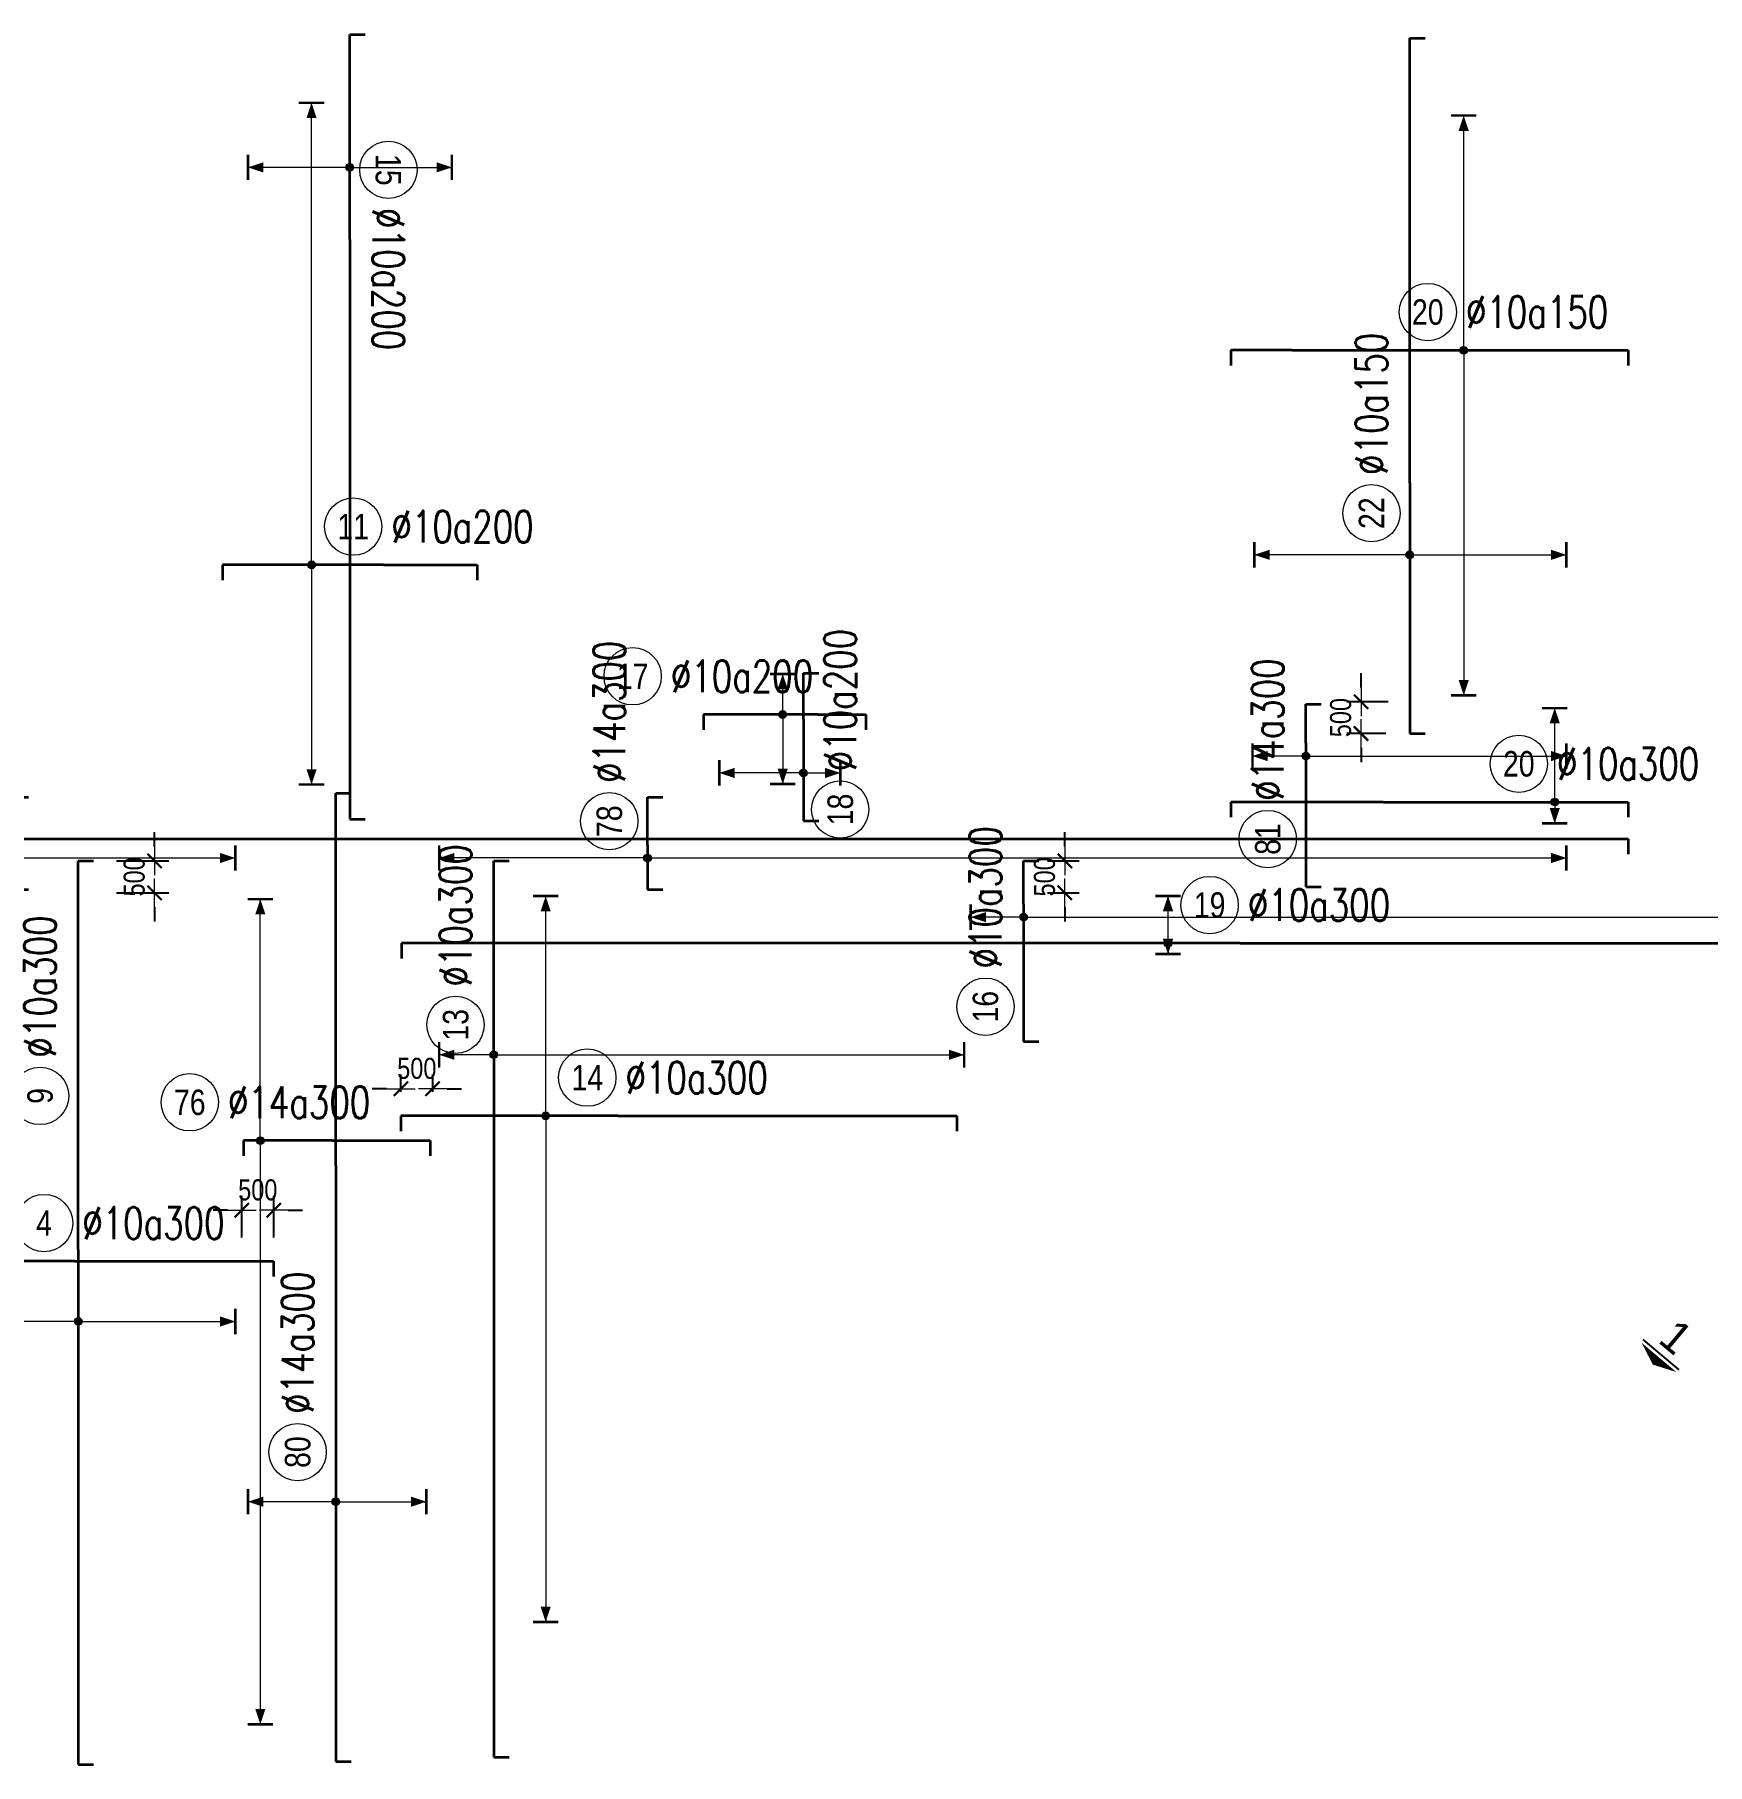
# Model space of a CAD drawing. Header units: millimetres. Extents: x 30086 to 1125792, y -12781 to 95911.
# Drawn here: x 58948 to 85215, y 37220 to 64370 of the extents above; entities that cross this region are included whole.
import ezdxf
from ezdxf.enums import TextEntityAlignment as Align

# ---------------------------------------------------------------- set-up
doc = ezdxf.new("R2010")
doc.units = ezdxf.units.MM
doc.header["$MEASUREMENT"] = 0
for name, color, linetype, lineweight in [('00-TT.Dim', 8, 'Continuous', 13), ('00-TT.Text', 4, 'Continuous', 13), ('NDC_S_DIM', 1, 'Continuous', 9), ('NDC_S_REBAR', 4, 'Continuous', 35), ('NDC_S_VN TEXT', 7, 'Continuous', 20)]:
    doc.layers.add(name, color=color, linetype=linetype, lineweight=lineweight)
doc.styles.add('ARIAL', font='arial.ttf', dxfattribs={"width": 0.8})
doc.styles.add('AUDIT_D_170222151448-0', font='')
doc.styles.add('NDC_ROMANS', font='romans.shx', dxfattribs={"width": 0.8})
doc.styles.add('VNAVANTH', font='')
doc.styles.get('AUDIT_D_170222151448-0').set_extended_font_data('.VnAvantH')
doc.styles.get('VNAVANTH').set_extended_font_data('.VnAvantH')
doc.dimstyles.new('NDC_dim_150', dxfattribs={"dimscale": 150, "dimtxt": 2.2, "dimasz": 1.5, "dimexe": 1.5, "dimexo": 2.5, "dimgap": 1, "dimtad": 1, "dimdec": 0, "dimzin": 0, "dimdsep": 46, "dimtxsty": 'ARIAL', "dimblk": 'DIMMARK', "dimcen": 0.09, "dimdle": 1.2, "dimclrd": 1, "dimclre": 1, "dimclrt": 3, "dimadec": 0, "dimazin": 0, "dimtfac": 1, "dimtdec": 0, "dimtix": 1, "dimtofl": 0, "dimtmove": 0, "dimatfit": 3, "dimfxl": 4, "dimfxlon": 1, "dimtolj": 1, "dimtzin": 0, "dimarcsym": 0})

# ---------------------------------------------------------------- blocks, each defined once
blk = doc.blocks.new('DIMMARK')
at = {"layer": 'NDC_S_DIM', "color": 1}
blk.add_line((-1.5, 0), (1, 0), dxfattribs=at)
at = {"layer": 'NDC_S_DIM', "color": 2, "const_width": 0.15}
blk.add_lwpolyline([(-0.5, -0.5), (0.5, 0.5)], dxfattribs=at)
blk = doc.blocks.new('*D385')
at = {"layer": 'Defpoints', "color": 0, "transparency": 16777216}
for p in [(79776, 53900), (80579, 53900), (80541, 53400)]:
    blk.add_point(p, dxfattribs=at)
at = {"layer": 'NDC_S_DIM', "color": 1, "lineweight": -2, "transparency": 16777216}
for p, q in [((79776, 54125), (79776, 54350)), ((80204, 53900), (79551, 53900)), ((80166, 53400), (79551, 53400)), ((79776, 53175), (79776, 52950))]:
    blk.add_line(p, q, dxfattribs=at)
at = {"layer": 'NDC_S_DIM', "color": 1, "lineweight": -2, "transparency": 16777216, "xscale": 225, "yscale": 225, "zscale": 225}
for p, rotation in [((79776, 53900), 270), ((79776, 53400), 90)]:
    blk.add_blockref('DIMMARK', p, dxfattribs=dict(at, rotation=rotation))
at = {"layer": 'NDC_S_DIM', "color": 3, "transparency": 16777216, "insert": (79457, 53650), "char_height": 330, "attachment_point": 5, "rotation": 90, "style": 'ARIAL'}
blk.add_mtext('\\A1;500', dxfattribs=at)
blk = doc.blocks.new('*D386')
at = {"layer": 'Defpoints', "color": 0, "transparency": 16777216}
for p in [(62203, 45918), (62203, 45117), (62703, 45116)]:
    blk.add_point(p, dxfattribs=at)
at = {"layer": 'NDC_S_DIM', "color": 1, "lineweight": -2, "transparency": 16777216}
for p, q in [((61978, 45918), (61753, 45918)), ((62203, 45492), (62203, 46143)), ((62703, 45491), (62703, 46143)), ((62928, 45918), (63153, 45918))]:
    blk.add_line(p, q, dxfattribs=at)
at = {"layer": 'NDC_S_DIM', "color": 1, "lineweight": -2, "transparency": 16777216, "xscale": 225, "yscale": 225, "zscale": 225}
blk.add_blockref('DIMMARK', (62203, 45918), dxfattribs=at)
at = {"layer": 'NDC_S_DIM', "color": 1, "lineweight": -2, "transparency": 16777216, "xscale": 225, "yscale": 225, "zscale": 225, "rotation": 180}
blk.add_blockref('DIMMARK', (62703, 45918), dxfattribs=at)
at = {"layer": 'NDC_S_DIM', "color": 3, "transparency": 16777216, "insert": (62453, 46236), "char_height": 330, "attachment_point": 5, "style": 'ARIAL'}
blk.add_mtext('\\A1;500', dxfattribs=at)
blk = doc.blocks.new('*D391')
at = {"layer": 'Defpoints', "color": 0, "transparency": 16777216}
for p in [(59634, 51400), (59634, 50900), (60833, 50900)]:
    blk.add_point(p, dxfattribs=at)
at = {"layer": 'NDC_S_DIM', "color": 1, "lineweight": -2, "transparency": 16777216}
for p, q in [((60833, 51625), (60833, 51850)), ((60233, 51400), (61058, 51400)), ((60233, 50900), (61058, 50900)), ((60833, 50675), (60833, 50450))]:
    blk.add_line(p, q, dxfattribs=at)
at = {"layer": 'NDC_S_DIM', "color": 1, "lineweight": -2, "transparency": 16777216, "xscale": 225, "yscale": 225, "zscale": 225}
for p, rotation in [((60833, 51400), 270), ((60833, 50900), 90)]:
    blk.add_blockref('DIMMARK', p, dxfattribs=dict(at, rotation=rotation))
at = {"layer": 'NDC_S_DIM', "color": 3, "transparency": 16777216, "insert": (60514, 51150), "char_height": 330, "attachment_point": 5, "rotation": 90, "style": 'ARIAL'}
blk.add_mtext('\\A1;500', dxfattribs=at)
blk = doc.blocks.new('*U372')
h = blk.add_hatch(color=6)
edge = h.paths.add_edge_path()
edge.add_arc((-7.93, 0), 0.3, 0, 360)
at = {"layer": 'NDC_S_DIM', "color": 8}
for q in [(-7.93, 28.42), (-7.93, -28.83)]:
    blk.add_line((-7.93, 0), q, dxfattribs=at)
for points in [[(-8.93, 28.42, 0.2, 0.2, 0), (-6.93, 28.42, 0, 0, 0)], [(-8.93, -28.83, 0.2, 0.2, 0), (-6.93, -28.83, 0, 0, 0)]]:
    blk.add_lwpolyline(points, format="xyseb", dxfattribs=at)
at = {"layer": 'NDC_S_DIM'}
blk.add_circle((-2.39, 3), 2.25, dxfattribs=at)
at = {"layer": 'NDC_S_DIM', "color": 6}
blk.add_circle((-7.93, 0), 0.3, dxfattribs=at)
at = {"layer": 'NDC_S_DIM', "color": 8}
for points in [[(-8.33, 27.22), (-7.93, 28.42), (-7.53, 27.22)], [(-8.33, -27.63), (-7.93, -28.83), (-7.53, -27.63)]]:
    blk.add_solid(points, dxfattribs=at)
at = {"layer": 'NDC_S_REBAR'}
for p, q in [((0, 0), (-19.38, 0)), ((-19.38, 0), (-19.38, -1.2)), ((0, 0), (15.63, 0)), ((15.63, 0), (15.63, -1.2)), ((-19.38, -1.2), (-19.38, -1.2)), ((15.63, -1.2), (15.63, -1.2))]:
    blk.add_line(p, q, dxfattribs=at)
at = {"layer": 'NDC_S_VN TEXT', "color": 3, "style": 'NDC_ROMANS', "width": 0.75}
blk.add_attdef('DKT', (0.61, 1.75), '', height=2.5, dxfattribs=at)
at = {"layer": 'NDC_S_VN TEXT', "style": 'ARIAL', "width": 0.8}
blk.add_attdef('KHT', text='', height=2, dxfattribs=at).set_placement((-2.39, 3), align=Align.MIDDLE_CENTER)
blk = doc.blocks.new('*U373')
h = blk.add_hatch(color=6)
edge = h.paths.add_edge_path()
edge.add_arc((13.48, 0), 0.3, 0, 360)
at = {"layer": 'NDC_S_DIM', "color": 8}
for q in [(13.48, 18.42), (13.48, -27.08)]:
    blk.add_line((13.48, 0), q, dxfattribs=at)
for points in [[(12.48, 18.42, 0.2, 0.2, 0), (14.48, 18.42, 0, 0, 0)], [(12.48, -27.08, 0.2, 0.2, 0), (14.48, -27.08, 0, 0, 0)]]:
    blk.add_lwpolyline(points, format="xyseb", dxfattribs=at)
at = {"layer": 'NDC_S_DIM'}
blk.add_circle((10.66, 3), 2.25, dxfattribs=at)
at = {"layer": 'NDC_S_DIM', "color": 6}
blk.add_circle((13.48, 0), 0.3, dxfattribs=at)
at = {"layer": 'NDC_S_DIM', "color": 8}
for points in [[(13.08, 17.22), (13.48, 18.42), (13.88, 17.22)], [(13.08, -25.88), (13.48, -27.08), (13.88, -25.88)]]:
    blk.add_solid(points, dxfattribs=at)
at = {"layer": 'NDC_S_REBAR'}
for p, q in [((0, 0), (-4.81, 0)), ((-4.81, 0), (-4.81, -1.2)), ((0, 0), (26.39, 0)), ((26.39, 0), (26.39, -1.2)), ((-4.81, -1.2), (-4.81, -1.2)), ((26.39, -1.2), (26.39, -1.2))]:
    blk.add_line(p, q, dxfattribs=at)
at = {"layer": 'NDC_S_VN TEXT', "color": 3, "style": 'NDC_ROMANS', "width": 0.75}
blk.add_attdef('DKT', (13.66, 1.75), '', height=2.5, dxfattribs=at)
at = {"layer": 'NDC_S_VN TEXT', "style": 'ARIAL', "width": 0.8}
blk.add_attdef('KHT', text='', height=2, dxfattribs=at).set_placement((10.66, 3), align=Align.MIDDLE_CENTER)
blk = doc.blocks.new('*U381')
h = blk.add_hatch(color=6)
edge = h.paths.add_edge_path()
edge.add_arc((-5.66, 0), 0.3, 0, 360)
at = {"layer": 'NDC_S_DIM', "color": 8}
for q in [(-5.66, 18.94), (-5.66, -45.81)]:
    blk.add_line((-5.66, 0), q, dxfattribs=at)
for points in [[(-6.66, 18.94, 0.2, 0.2, 0), (-4.66, 18.94, 0, 0, 0)], [(-6.66, -45.81, 0.2, 0.2, 0), (-4.66, -45.81, 0, 0, 0)]]:
    blk.add_lwpolyline(points, format="xyseb", dxfattribs=at)
at = {"layer": 'NDC_S_DIM'}
blk.add_circle((-11.2, 3), 2.25, dxfattribs=at)
at = {"layer": 'NDC_S_DIM', "color": 6}
blk.add_circle((-5.66, 0), 0.3, dxfattribs=at)
at = {"layer": 'NDC_S_DIM', "color": 8}
for points in [[(-6.06, 17.74), (-5.66, 18.94), (-5.26, 17.74)], [(-6.06, -44.61), (-5.66, -45.81), (-5.26, -44.61)]]:
    blk.add_solid(points, dxfattribs=at)
at = {"layer": 'NDC_S_REBAR'}
for p, q in [((0, 0), (-6.99, 0)), ((-6.99, 0), (-6.99, -1.2)), ((0, 0), (7.67, 0)), ((7.67, 0), (7.67, -1.2)), ((-6.99, -1.2), (-6.99, -1.2)), ((7.67, -1.2), (7.67, -1.2))]:
    blk.add_line(p, q, dxfattribs=at)
at = {"layer": 'NDC_S_VN TEXT', "color": 3, "style": 'NDC_ROMANS', "width": 0.75}
blk.add_attdef('DKT', (-8.2, 1.75), '', height=2.5, dxfattribs=at)
at = {"layer": 'NDC_S_VN TEXT', "style": 'ARIAL', "width": 0.8}
blk.add_attdef('KHT', text='', height=2, dxfattribs=at).set_placement((-11.2, 3), align=Align.MIDDLE_CENTER)
blk = doc.blocks.new('*U374')
h = blk.add_hatch(color=6)
edge = h.paths.add_edge_path()
edge.add_arc((-5.66, 0), 0.3, 0, 360)
at = {"layer": 'NDC_S_DIM', "color": 8}
for q in [(-5.66, 16.67), (-5.66, -12.33)]:
    blk.add_line((-5.66, 0), q, dxfattribs=at)
for points in [[(-6.66, 16.67, 0.2, 0.2, 0), (-4.66, 16.67, 0, 0, 0)], [(-6.66, -12.33, 0.2, 0.2, 0), (-4.66, -12.33, 0, 0, 0)]]:
    blk.add_lwpolyline(points, format="xyseb", dxfattribs=at)
at = {"layer": 'NDC_S_DIM'}
blk.add_circle((12.04, 3), 2.25, dxfattribs=at)
at = {"layer": 'NDC_S_DIM', "color": 6}
blk.add_circle((-5.66, 0), 0.3, dxfattribs=at)
at = {"layer": 'NDC_S_DIM', "color": 8}
for points in [[(-6.06, 15.47), (-5.66, 16.67), (-5.26, 15.47)], [(-6.06, -11.13), (-5.66, -12.33), (-5.26, -11.13)]]:
    blk.add_solid(points, dxfattribs=at)
at = {"layer": 'NDC_S_REBAR'}
for p, q in [((0, 0), (-40.42, 0)), ((-40.42, 0), (-40.42, -1.2)), ((0, 0), (30.48, 0)), ((30.48, 0), (30.48, -1.2)), ((-40.42, -1.2), (-40.42, -1.2)), ((30.48, -1.2), (30.48, -1.2))]:
    blk.add_line(p, q, dxfattribs=at)
at = {"layer": 'NDC_S_VN TEXT', "color": 3, "style": 'NDC_ROMANS', "width": 0.75}
blk.add_attdef('DKT', (15.04, 1.75), '', height=2.5, dxfattribs=at)
at = {"layer": 'NDC_S_VN TEXT', "style": 'ARIAL', "width": 0.8}
blk.add_attdef('KHT', text='', height=2, dxfattribs=at).set_placement((12.04, 3), align=Align.MIDDLE_CENTER)
blk = doc.blocks.new('*U371')
h = blk.add_hatch(color=6)
edge = h.paths.add_edge_path()
edge.add_arc((-26.39, 0), 0.3, 0, 360)
at = {"layer": 'NDC_S_DIM', "color": 8}
for q in [(-26.39, 6.89), (-26.39, -7.11)]:
    blk.add_line((-26.39, 0), q, dxfattribs=at)
for points in [[(-27.39, 6.89, 0.2, 0.2, 0), (-25.39, 6.89, 0, 0, 0)], [(-27.39, -7.11, 0.2, 0.2, 0), (-25.39, -7.11, 0, 0, 0)]]:
    blk.add_lwpolyline(points, format="xyseb", dxfattribs=at)
at = {"layer": 'NDC_S_DIM'}
blk.add_circle((-22.5, 3), 2.25, dxfattribs=at)
at = {"layer": 'NDC_S_DIM', "color": 6}
blk.add_circle((-26.39, 0), 0.3, dxfattribs=at)
at = {"layer": 'NDC_S_DIM', "color": 8}
for points in [[(-26.79, 5.69), (-26.39, 6.89), (-25.99, 5.69)], [(-26.79, -5.91), (-26.39, -7.11), (-25.99, -5.91)]]:
    blk.add_solid(points, dxfattribs=at)
at = {"layer": 'NDC_S_REBAR'}
for p, q in [((0, 0), (-46.77, 0)), ((-46.77, 0), (-46.77, -1.2)), ((0, 0), (29.21, 0)), ((29.21, 0), (29.21, -1.2)), ((-46.77, -1.2), (-46.77, -1.2)), ((29.21, -1.2), (29.21, -1.2))]:
    blk.add_line(p, q, dxfattribs=at)
at = {"layer": 'NDC_S_VN TEXT', "color": 3, "style": 'NDC_ROMANS', "width": 0.75}
blk.add_attdef('DKT', (-19.5, 1.75), '', height=2.5, dxfattribs=at)
at = {"layer": 'NDC_S_VN TEXT', "style": 'ARIAL', "width": 0.8}
blk.add_attdef('KHT', text='', height=2, dxfattribs=at).set_placement((-22.5, 3), align=Align.MIDDLE_CENTER)
blk = doc.blocks.new('*U368')
h = blk.add_hatch(color=6)
edge = h.paths.add_edge_path()
edge.add_arc((-5.66, 0), 0.3, 0, 360)
at = {"layer": 'NDC_S_DIM', "color": 8}
for q in [(-5.66, 12.2), (-5.66, -12.3)]:
    blk.add_line((-5.66, 0), q, dxfattribs=at)
for points in [[(-6.66, 12.2, 0.2, 0.2, 0), (-4.66, 12.2, 0, 0, 0)], [(-6.66, -12.3, 0.2, 0.2, 0), (-4.66, -12.3, 0, 0, 0)]]:
    blk.add_lwpolyline(points, format="xyseb", dxfattribs=at)
at = {"layer": 'NDC_S_DIM'}
blk.add_circle((-2.39, 3), 2.25, dxfattribs=at)
at = {"layer": 'NDC_S_DIM', "color": 6}
blk.add_circle((-5.66, 0), 0.3, dxfattribs=at)
at = {"layer": 'NDC_S_DIM', "color": 8}
for points in [[(-6.06, 11), (-5.66, 12.2), (-5.26, 11)], [(-6.06, -11.1), (-5.66, -12.3), (-5.26, -11.1)]]:
    blk.add_solid(points, dxfattribs=at)
at = {"layer": 'NDC_S_REBAR'}
for p, q in [((0, 0), (-19.68, 0)), ((-19.68, 0), (-19.68, -1.2)), ((0, 0), (34.89, 0)), ((34.89, 0), (34.89, -1.2)), ((-19.68, -1.2), (-19.68, -1.2)), ((34.89, -1.2), (34.89, -1.2))]:
    blk.add_line(p, q, dxfattribs=at)
at = {"layer": 'NDC_S_VN TEXT', "color": 3, "style": 'NDC_ROMANS', "width": 0.75}
blk.add_attdef('DKT', (0.61, 1.75), '', height=2.5, dxfattribs=at)
at = {"layer": 'NDC_S_VN TEXT', "style": 'ARIAL', "width": 0.8}
blk.add_attdef('KHT', text='', height=2, dxfattribs=at).set_placement((-2.39, 3), align=Align.MIDDLE_CENTER)
blk = doc.blocks.new('*U369')
h = blk.add_hatch(color=6)
edge = h.paths.add_edge_path()
edge.add_arc((-1.02, 0), 0.3, 0, 360)
at = {"layer": 'NDC_S_DIM', "color": 8}
for q in [(-1.02, 4.2), (-1.02, -20.44)]:
    blk.add_line((-1.02, 0), q, dxfattribs=at)
for points in [[(-2.02, 4.2, 0.2, 0.2, 0), (-0.02, 4.2, 0, 0, 0)], [(-2.02, -20.44, 0.2, 0.2, 0), (-0.02, -20.44, 0, 0, 0)]]:
    blk.add_lwpolyline(points, format="xyseb", dxfattribs=at)
at = {"layer": 'NDC_S_DIM'}
blk.add_circle((-7.53, 3), 2.25, dxfattribs=at)
at = {"layer": 'NDC_S_DIM', "color": 6}
blk.add_circle((-1.02, 0), 0.3, dxfattribs=at)
at = {"layer": 'NDC_S_DIM', "color": 8}
for points in [[(-1.42, 3), (-1.02, 4.2), (-0.62, 3)], [(-1.42, -19.24), (-1.02, -20.44), (-0.62, -19.24)]]:
    blk.add_solid(points, dxfattribs=at)
at = {"layer": 'NDC_S_REBAR'}
for p, q in [((0, 0), (-11.28, 0)), ((-11.28, 0), (-11.28, -1.2)), ((0, 0), (3.04, 0)), ((3.04, 0), (3.04, -1.2)), ((-11.28, -1.2), (-11.28, -1.2)), ((3.04, -1.2), (3.04, -1.2))]:
    blk.add_line(p, q, dxfattribs=at)
at = {"layer": 'NDC_S_VN TEXT', "color": 3, "style": 'NDC_ROMANS', "width": 0.75}
blk.add_attdef('DKT', (-4.53, 1.75), '', height=2.5, dxfattribs=at)
at = {"layer": 'NDC_S_VN TEXT', "style": 'ARIAL', "width": 0.8}
blk.add_attdef('KHT', text='', height=2, dxfattribs=at).set_placement((-7.53, 3), align=Align.MIDDLE_CENTER)
blk = doc.blocks.new('*U379')
at = {"layer": 'NDC_S_REBAR'}
for p, q in [((0, 0), (189.1, 0)), ((189.1, 0), (189.1, -1.2)), ((189.1, -1.2), (189.1, -1.2))]:
    blk.add_line(p, q, dxfattribs=at)
at = {"layer": 'NDC_S_VN TEXT', "style": 'ARIAL', "width": 0.8}
blk.add_attdef('KHT', text='', height=2, dxfattribs=at).set_placement((35.24, -3.03), align=Align.MIDDLE_CENTER)
at = {"layer": 'NDC_S_VN TEXT', "color": 3, "style": 'NDC_ROMANS', "width": 0.75}
blk.add_attdef('DKT', (38.24, -4.28), '', height=2.5, dxfattribs=at)
blk = doc.blocks.new('*U364')
h = blk.add_hatch(color=6)
edge = h.paths.add_edge_path()
edge.add_arc((-5.66, 0), 0.3, 0, 360)
at = {"layer": 'NDC_S_DIM', "color": 8}
for q in [(-5.66, 36.26), (-5.66, -17.24)]:
    blk.add_line((-5.66, 0), q, dxfattribs=at)
for points in [[(-6.66, 36.26, 0.2, 0.2, 0), (-4.66, 36.26, 0, 0, 0)], [(-6.66, -17.24, 0.2, 0.2, 0), (-4.66, -17.24, 0, 0, 0)]]:
    blk.add_lwpolyline(points, format="xyseb", dxfattribs=at)
at = {"layer": 'NDC_S_DIM'}
blk.add_circle((-2.39, 3), 2.25, dxfattribs=at)
at = {"layer": 'NDC_S_DIM', "color": 6}
blk.add_circle((-5.66, 0), 0.3, dxfattribs=at)
at = {"layer": 'NDC_S_DIM', "color": 8}
for points in [[(-6.06, 35.06), (-5.66, 36.26), (-5.26, 35.06)], [(-6.06, -16.04), (-5.66, -17.24), (-5.26, -16.04)]]:
    blk.add_solid(points, dxfattribs=at)
at = {"layer": 'NDC_S_REBAR'}
for p, q in [((0, 0), (-12.65, 0)), ((-12.65, 0), (-12.65, -1.2)), ((0, 0), (7.35, 0)), ((7.35, 0), (7.35, -1.2)), ((-12.65, -1.2), (-12.65, -1.2)), ((7.35, -1.2), (7.35, -1.2))]:
    blk.add_line(p, q, dxfattribs=at)
at = {"layer": 'NDC_S_VN TEXT', "color": 3, "style": 'NDC_ROMANS', "width": 0.75}
blk.add_attdef('DKT', (0.61, 1.75), '', height=2.5, dxfattribs=at)
at = {"layer": 'NDC_S_VN TEXT', "style": 'ARIAL', "width": 0.8}
blk.add_attdef('KHT', text='', height=2, dxfattribs=at).set_placement((-2.39, 3), align=Align.MIDDLE_CENTER)
blk = doc.blocks.new('*U353')
h = blk.add_hatch(color=6)
edge = h.paths.add_edge_path()
edge.add_arc((-2.78, 0), 0.3, 0, 360)
at = {"layer": 'NDC_S_DIM', "color": 8}
for q in [(-2.78, 3.18), (-2.78, -5.46)]:
    blk.add_line((-2.78, 0), q, dxfattribs=at)
for points in [[(-3.78, 3.18, 0.2, 0.2, 0), (-1.78, 3.18, 0, 0, 0)], [(-3.78, -5.46, 0.2, 0.2, 0), (-1.78, -5.46, 0, 0, 0)]]:
    blk.add_lwpolyline(points, format="xyseb", dxfattribs=at)
at = {"layer": 'NDC_S_DIM'}
blk.add_circle((-14.56, 3), 2.25, dxfattribs=at)
at = {"layer": 'NDC_S_DIM', "color": 6}
blk.add_circle((-2.78, 0), 0.3, dxfattribs=at)
at = {"layer": 'NDC_S_DIM', "color": 8}
for points in [[(-3.18, 1.98), (-2.78, 3.18), (-2.38, 1.98)], [(-3.18, -4.26), (-2.78, -5.46), (-2.38, -4.26)]]:
    blk.add_solid(points, dxfattribs=at)
at = {"layer": 'NDC_S_REBAR'}
for p, q in [((0, 0), (-9.01, 0)), ((-9.01, 0), (-9.01, -1.2)), ((0, 0), (3.74, 0)), ((3.74, 0), (3.74, -1.2)), ((-9.01, -1.2), (-9.01, -1.2)), ((3.74, -1.2), (3.74, -1.2))]:
    blk.add_line(p, q, dxfattribs=at)
at = {"layer": 'NDC_S_VN TEXT', "color": 3, "style": 'NDC_ROMANS', "width": 0.75}
blk.add_attdef('DKT', (-11.56, 1.75), '', height=2.5, dxfattribs=at)
at = {"layer": 'NDC_S_VN TEXT', "style": 'ARIAL', "width": 0.8}
blk.add_attdef('KHT', text='', height=2, dxfattribs=at).set_placement((-14.56, 3), align=Align.MIDDLE_CENTER)
blk = doc.blocks.new('*U354')
h = blk.add_hatch(color=6)
edge = h.paths.add_edge_path()
edge.add_arc((-4.21, 0), 0.3, 0, 360)
at = {"layer": 'NDC_S_DIM', "color": 8}
for q in [(-4.21, 6.6), (-4.21, -2.9)]:
    blk.add_line((-4.21, 0), q, dxfattribs=at)
for points in [[(-5.21, 6.6, 0.2, 0.2, 0), (-3.21, 6.6, 0, 0, 0)], [(-5.21, -2.9, 0.2, 0.2, 0), (-3.21, -2.9, 0, 0, 0)]]:
    blk.add_lwpolyline(points, format="xyseb", dxfattribs=at)
at = {"layer": 'NDC_S_DIM', "color": 6}
blk.add_circle((-4.21, 0), 0.3, dxfattribs=at)
at = {"layer": 'NDC_S_DIM'}
blk.add_circle((-7.08, -2.89), 2.25, dxfattribs=at)
at = {"layer": 'NDC_S_DIM', "color": 8}
for points in [[(-4.61, 5.4), (-4.21, 6.6), (-3.81, 5.4)], [(-4.61, -1.7), (-4.21, -2.9), (-3.81, -1.7)]]:
    blk.add_solid(points, dxfattribs=at)
at = {"layer": 'NDC_S_REBAR'}
for p, q in [((0, 0), (-7.97, 0)), ((-7.97, 0), (-7.97, -1.2)), ((0, 0), (3.63, 0)), ((3.63, 0), (3.63, -1.2)), ((-7.97, -1.2), (-7.97, -1.2)), ((3.63, -1.2), (3.63, -1.2))]:
    blk.add_line(p, q, dxfattribs=at)
at = {"layer": 'NDC_S_VN TEXT', "style": 'ARIAL', "width": 0.8}
blk.add_attdef('KHT', text='', height=2, dxfattribs=at).set_placement((-7.08, -2.89), align=Align.MIDDLE_CENTER)
at = {"layer": 'NDC_S_VN TEXT', "color": 3, "style": 'NDC_ROMANS', "width": 0.75}
blk.add_attdef('DKT', (-4.08, -4.14), '', height=2.5, dxfattribs=at)
blk = doc.blocks.new('*U362')
h = blk.add_hatch(color=6)
edge = h.paths.add_edge_path()
edge.add_arc((13.48, 0), 0.3, 0, 360)
at = {"layer": 'NDC_S_DIM', "color": 8}
for q in [(13.48, 7.37), (13.48, -1.67)]:
    blk.add_line((13.48, 0), q, dxfattribs=at)
for points in [[(12.48, 7.37, 0.2, 0.2, 0), (14.48, 7.37, 0, 0, 0)], [(12.48, -1.67, 0.2, 0.2, 0), (14.48, -1.67, 0, 0, 0)]]:
    blk.add_lwpolyline(points, format="xyseb", dxfattribs=at)
at = {"layer": 'NDC_S_DIM'}
blk.add_circle((10.66, 3), 2.25, dxfattribs=at)
at = {"layer": 'NDC_S_DIM', "color": 6}
blk.add_circle((13.48, 0), 0.3, dxfattribs=at)
at = {"layer": 'NDC_S_DIM', "color": 8}
for points in [[(13.08, 6.17), (13.48, 7.37), (13.88, 6.17)], [(13.08, -0.47), (13.48, -1.67), (13.88, -0.47)]]:
    blk.add_solid(points, dxfattribs=at)
at = {"layer": 'NDC_S_REBAR'}
for p, q in [((0, 0), (-11.96, 0)), ((-11.96, 0), (-11.96, -1.2)), ((0, 0), (19.24, 0)), ((19.24, 0), (19.24, -1.2)), ((-11.96, -1.2), (-11.96, -1.2)), ((19.24, -1.2), (19.24, -1.2))]:
    blk.add_line(p, q, dxfattribs=at)
at = {"layer": 'NDC_S_VN TEXT', "color": 3, "style": 'NDC_ROMANS', "width": 0.75}
blk.add_attdef('DKT', (13.66, 1.75), '', height=2.5, dxfattribs=at)
at = {"layer": 'NDC_S_VN TEXT', "style": 'ARIAL', "width": 0.8}
blk.add_attdef('KHT', text='', height=2, dxfattribs=at).set_placement((10.66, 3), align=Align.MIDDLE_CENTER)
blk = doc.blocks.new('*U363')
h = blk.add_hatch(color=6)
edge = h.paths.add_edge_path()
edge.add_arc((0, 0), 0.3, 0, 360)
at = {"layer": 'NDC_S_DIM', "color": 8}
for q in [(0, 4.29), (0, -36.93)]:
    blk.add_line((0, 0), q, dxfattribs=at)
for points in [[(-1, 4.29, 0.2, 0.2, 0), (1, 4.29, 0, 0, 0)], [(-1, -36.93, 0.2, 0.2, 0), (1, -36.93, 0, 0, 0)]]:
    blk.add_lwpolyline(points, format="xyseb", dxfattribs=at)
at = {"layer": 'NDC_S_DIM'}
blk.add_circle((2.35, 3), 2.25, dxfattribs=at)
at = {"layer": 'NDC_S_DIM', "color": 6}
blk.add_circle((0, 0), 0.3, dxfattribs=at)
at = {"layer": 'NDC_S_DIM', "color": 8}
for points in [[(-0.4, 3.09), (0, 4.29), (0.4, 3.09)], [(-0.4, -35.73), (0, -36.93), (0.4, -35.73)]]:
    blk.add_solid(points, dxfattribs=at)
at = {"layer": 'NDC_S_REBAR'}
for p, q in [((0, 0), (-55.13, 0)), ((-55.13, 0), (-55.13, -1.2)), ((0, 0), (15.21, 0)), ((15.21, 0), (15.21, -1.2)), ((-55.13, -1.2), (-55.13, -1.2)), ((15.21, -1.2), (15.21, -1.2))]:
    blk.add_line(p, q, dxfattribs=at)
at = {"layer": 'NDC_S_VN TEXT', "color": 3, "style": 'NDC_ROMANS', "width": 0.75}
blk.add_attdef('DKT', (5.35, 1.75), '', height=2.5, dxfattribs=at)
at = {"layer": 'NDC_S_VN TEXT', "style": 'ARIAL', "width": 0.8}
blk.add_attdef('KHT', text='', height=2, dxfattribs=at).set_placement((2.35, 3), align=Align.MIDDLE_CENTER)
blk = doc.blocks.new('*U360')
h = blk.add_hatch(color=6)
edge = h.paths.add_edge_path()
edge.add_arc((-5.66, 0), 0.3, 0, 360)
at = {"layer": 'NDC_S_DIM', "color": 8}
for q in [(-5.66, 17.25), (-5.66, -39.72)]:
    blk.add_line((-5.66, 0), q, dxfattribs=at)
for points in [[(-6.66, 17.25, 0.2, 0.2, 0), (-4.66, 17.25, 0, 0, 0)], [(-6.66, -39.72, 0.2, 0.2, 0), (-4.66, -39.72, 0, 0, 0)]]:
    blk.add_lwpolyline(points, format="xyseb", dxfattribs=at)
at = {"layer": 'NDC_S_DIM'}
blk.add_circle((-2.39, 3), 2.25, dxfattribs=at)
at = {"layer": 'NDC_S_DIM', "color": 6}
blk.add_circle((-5.66, 0), 0.3, dxfattribs=at)
at = {"layer": 'NDC_S_DIM', "color": 8}
for points in [[(-6.06, 16.05), (-5.66, 17.25), (-5.26, 16.05)], [(-6.06, -38.52), (-5.66, -39.72), (-5.26, -38.52)]]:
    blk.add_solid(points, dxfattribs=at)
at = {"layer": 'NDC_S_REBAR'}
for p, q in [((0, 0), (-17.03, 0)), ((-17.03, 0), (-17.03, -1.2)), ((0, 0), (26.62, 0)), ((26.62, 0), (26.62, -1.2)), ((-17.03, -1.2), (-17.03, -1.2)), ((26.62, -1.2), (26.62, -1.2))]:
    blk.add_line(p, q, dxfattribs=at)
at = {"layer": 'NDC_S_VN TEXT', "color": 3, "style": 'NDC_ROMANS', "width": 0.75}
blk.add_attdef('DKT', (0.61, 1.75), '', height=2.5, dxfattribs=at)
at = {"layer": 'NDC_S_VN TEXT', "style": 'ARIAL', "width": 0.8}
blk.add_attdef('KHT', text='', height=2, dxfattribs=at).set_placement((-2.39, 3), align=Align.MIDDLE_CENTER)
blk = doc.blocks.new('*U361')
h = blk.add_hatch(color=6)
edge = h.paths.add_edge_path()
edge.add_arc((-1.02, 0), 0.3, 0, 360)
at = {"layer": 'NDC_S_DIM', "color": 8}
for q in [(-1.02, 4.16), (-1.02, -60.88)]:
    blk.add_line((-1.02, 0), q, dxfattribs=at)
for points in [[(-2.02, 4.16, 0.2, 0.2, 0), (-0.02, 4.16, 0, 0, 0)], [(-2.02, -60.88, 0.2, 0.2, 0), (-0.02, -60.88, 0, 0, 0)]]:
    blk.add_lwpolyline(points, format="xyseb", dxfattribs=at)
at = {"layer": 'NDC_S_DIM'}
blk.add_circle((-8.05, 3), 2.25, dxfattribs=at)
at = {"layer": 'NDC_S_DIM', "color": 6}
blk.add_circle((-1.02, 0), 0.3, dxfattribs=at)
at = {"layer": 'NDC_S_DIM', "color": 8}
for points in [[(-1.42, 2.96), (-1.02, 4.16), (-0.62, 2.96)], [(-1.42, -59.68), (-1.02, -60.88), (-0.62, -59.68)]]:
    blk.add_solid(points, dxfattribs=at)
at = {"layer": 'NDC_S_REBAR'}
for p, q in [((0, 0), (-10.78, 0)), ((-10.78, 0), (-10.78, -1.2)), ((0, 0), (3.39, 0)), ((3.39, 0), (3.39, -1.2)), ((-10.78, -1.2), (-10.78, -1.2)), ((3.39, -1.2), (3.39, -1.2))]:
    blk.add_line(p, q, dxfattribs=at)
at = {"layer": 'NDC_S_VN TEXT', "color": 3, "style": 'NDC_ROMANS', "width": 0.75}
blk.add_attdef('DKT', (-5.05, 1.75), '', height=2.5, dxfattribs=at)
at = {"layer": 'NDC_S_VN TEXT', "style": 'ARIAL', "width": 0.8}
blk.add_attdef('KHT', text='', height=2, dxfattribs=at).set_placement((-8.05, 3), align=Align.MIDDLE_CENTER)
blk = doc.blocks.new('*U358')
h = blk.add_hatch(color=6)
edge = h.paths.add_edge_path()
edge.add_arc((-5.66, 0), 0.3, 0, 360)
at = {"layer": 'NDC_S_DIM', "color": 8}
for q in [(-5.66, 3.71), (-5.66, -0.85)]:
    blk.add_line((-5.66, 0), q, dxfattribs=at)
for points in [[(-6.66, 3.71, 0.2, 0.2, 0), (-4.66, 3.71, 0, 0, 0)], [(-6.66, -0.85, 0.2, 0.2, 0), (-4.66, -0.85, 0, 0, 0)]]:
    blk.add_lwpolyline(points, format="xyseb", dxfattribs=at)
at = {"layer": 'NDC_S_DIM'}
blk.add_circle((-2.39, 3), 2.25, dxfattribs=at)
at = {"layer": 'NDC_S_DIM', "color": 6}
blk.add_circle((-5.66, 0), 0.3, dxfattribs=at)
at = {"layer": 'NDC_S_DIM', "color": 8}
for points in [[(-6.06, 2.51), (-5.66, 3.71), (-5.26, 2.51)], [(-6.06, 0.35), (-5.66, -0.85), (-5.26, 0.35)]]:
    blk.add_solid(points, dxfattribs=at)
at = {"layer": 'NDC_S_REBAR'}
for p, q in [((0, 0), (-65.83, 0)), ((-65.83, 0), (-65.83, -1.2)), ((0, 0), (52.04, 0)), ((52.04, 0), (52.04, -1.2)), ((-65.83, -1.2), (-65.83, -1.2)), ((52.04, -1.2), (52.04, -1.2))]:
    blk.add_line(p, q, dxfattribs=at)
at = {"layer": 'NDC_S_VN TEXT', "color": 3, "style": 'NDC_ROMANS', "width": 0.75}
blk.add_attdef('DKT', (0.61, 1.75), '', height=2.5, dxfattribs=at)
at = {"layer": 'NDC_S_VN TEXT', "style": 'ARIAL', "width": 0.8}
blk.add_attdef('KHT', text='', height=2, dxfattribs=at).set_placement((-2.39, 3), align=Align.MIDDLE_CENTER)
blk = doc.blocks.new('*D394')
at = {"layer": 'Defpoints', "color": 0, "transparency": 16777216}
for p in [(65200, 47825), (64700, 47400), (65200, 47400)]:
    blk.add_point(p, dxfattribs=at)
at = {"layer": 'NDC_S_DIM', "color": 1, "lineweight": -2, "transparency": 16777216}
for p, q in [((64475, 47825), (64250, 47825)), ((64700, 47775), (64700, 48050)), ((65200, 47775), (65200, 48050)), ((65425, 47825), (65650, 47825))]:
    blk.add_line(p, q, dxfattribs=at)
at = {"layer": 'NDC_S_DIM', "color": 1, "lineweight": -2, "transparency": 16777216, "xscale": 225, "yscale": 225, "zscale": 225}
blk.add_blockref('DIMMARK', (64700, 47825), dxfattribs=at)
at = {"layer": 'NDC_S_DIM', "color": 1, "lineweight": -2, "transparency": 16777216, "xscale": 225, "yscale": 225, "zscale": 225, "rotation": 180}
blk.add_blockref('DIMMARK', (65200, 47825), dxfattribs=at)
at = {"layer": 'NDC_S_DIM', "color": 3, "transparency": 16777216, "insert": (64950, 48143), "char_height": 330, "attachment_point": 5, "style": 'ARIAL'}
blk.add_mtext('\\A1;500', dxfattribs=at)
blk = doc.blocks.new('*U359')
h = blk.add_hatch(color=6)
edge = h.paths.add_edge_path()
edge.add_arc((-1.02, 0), 0.3, 0, 360)
at = {"layer": 'NDC_S_DIM', "color": 8}
for q in [(-1.02, 11.63), (-1.02, -17.43)]:
    blk.add_line((-1.02, 0), q, dxfattribs=at)
for points in [[(-2.02, 11.63, 0.2, 0.2, 0), (-0.02, 11.63, 0, 0, 0)], [(-2.02, -17.43, 0.2, 0.2, 0), (-0.02, -17.43, 0, 0, 0)]]:
    blk.add_lwpolyline(points, format="xyseb", dxfattribs=at)
at = {"layer": 'NDC_S_DIM'}
blk.add_circle((1.87, 3), 2.25, dxfattribs=at)
at = {"layer": 'NDC_S_DIM', "color": 6}
blk.add_circle((-1.02, 0), 0.3, dxfattribs=at)
at = {"layer": 'NDC_S_DIM', "color": 8}
for points in [[(-1.42, 10.43), (-1.02, 11.63), (-0.62, 10.43)], [(-1.42, -16.23), (-1.02, -17.43), (-0.62, -16.23)]]:
    blk.add_solid(points, dxfattribs=at)
at = {"layer": 'NDC_S_REBAR'}
for p, q in [((0, 0), (-3.5, 0)), ((-3.5, 0), (-3.5, -1.2)), ((0, 0), (3.75, 0)), ((3.75, 0), (3.75, -1.2)), ((-3.5, -1.2), (-3.5, -1.2)), ((3.75, -1.2), (3.75, -1.2))]:
    blk.add_line(p, q, dxfattribs=at)
at = {"layer": 'NDC_S_VN TEXT', "color": 3, "style": 'NDC_ROMANS', "width": 0.75}
blk.add_attdef('DKT', (4.87, 1.75), '', height=2.5, dxfattribs=at)
at = {"layer": 'NDC_S_VN TEXT', "style": 'ARIAL', "width": 0.8}
blk.add_attdef('KHT', text='', height=2, dxfattribs=at).set_placement((1.87, 3), align=Align.MIDDLE_CENTER)
blk = doc.blocks.new('*U356')
h = blk.add_hatch(color=6)
edge = h.paths.add_edge_path()
edge.add_arc((-1.02, 0), 0.3, 0, 360)
at = {"layer": 'NDC_S_DIM', "color": 8}
for q in [(-1.02, 16.36), (-1.02, -72.14)]:
    blk.add_line((-1.02, 0), q, dxfattribs=at)
for points in [[(-2.02, 16.36, 0.2, 0.2, 0), (-0.02, 16.36, 0, 0, 0)], [(-2.02, -72.14, 0.2, 0.2, 0), (-0.02, -72.14, 0, 0, 0)]]:
    blk.add_lwpolyline(points, format="xyseb", dxfattribs=at)
at = {"layer": 'NDC_S_DIM'}
blk.add_circle((1.87, 3), 2.25, dxfattribs=at)
at = {"layer": 'NDC_S_DIM', "color": 6}
blk.add_circle((-1.02, 0), 0.3, dxfattribs=at)
at = {"layer": 'NDC_S_DIM', "color": 8}
for points in [[(-1.42, 15.16), (-1.02, 16.36), (-0.62, 15.16)], [(-1.42, -70.94), (-1.02, -72.14), (-0.62, -70.94)]]:
    blk.add_solid(points, dxfattribs=at)
at = {"layer": 'NDC_S_REBAR'}
for p, q in [((0, 0), (-3.5, 0)), ((-3.5, 0), (-3.5, -1.2)), ((0, 0), (3.75, 0)), ((3.75, 0), (3.75, -1.2)), ((-3.5, -1.2), (-3.5, -1.2)), ((3.75, -1.2), (3.75, -1.2))]:
    blk.add_line(p, q, dxfattribs=at)
at = {"layer": 'NDC_S_VN TEXT', "color": 3, "style": 'NDC_ROMANS', "width": 0.75}
blk.add_attdef('DKT', (4.87, 1.75), '', height=2.5, dxfattribs=at)
at = {"layer": 'NDC_S_VN TEXT', "style": 'ARIAL', "width": 0.8}
blk.add_attdef('KHT', text='', height=2, dxfattribs=at).set_placement((1.87, 3), align=Align.MIDDLE_CENTER)
blk = doc.blocks.new('*U365')
h = blk.add_hatch(color=6)
edge = h.paths.add_edge_path()
edge.add_arc((-5.66, 0), 0.3, 0, 360)
at = {"layer": 'NDC_S_DIM', "color": 8}
for q in [(-5.66, 8.01), (-5.66, -7.99)]:
    blk.add_line((-5.66, 0), q, dxfattribs=at)
for points in [[(-6.66, 8.01, 0.2, 0.2, 0), (-4.66, 8.01, 0, 0, 0)], [(-6.66, -7.99, 0.2, 0.2, 0), (-4.66, -7.99, 0, 0, 0)]]:
    blk.add_lwpolyline(points, format="xyseb", dxfattribs=at)
at = {"layer": 'NDC_S_DIM'}
blk.add_circle((-5.47, 3.03), 2.25, dxfattribs=at)
at = {"layer": 'NDC_S_DIM', "color": 6}
blk.add_circle((-5.66, 0), 0.3, dxfattribs=at)
at = {"layer": 'NDC_S_DIM', "color": 8}
for points in [[(-6.06, 6.81), (-5.66, 8.01), (-5.26, 6.81)], [(-6.06, -6.79), (-5.66, -7.99), (-5.26, -6.79)]]:
    blk.add_solid(points, dxfattribs=at)
at = {"layer": 'NDC_S_REBAR'}
for p, q in [((-16.08, 0), (-16.08, 1.2)), ((-16.08, 1.2), (-16.08, 1.2)), ((0, 0), (-16.08, 0)), ((0, 0), (45.49, 0)), ((45.49, 0), (45.49, 1.2)), ((45.49, 1.2), (45.49, 1.2))]:
    blk.add_line(p, q, dxfattribs=at)
at = {"layer": 'NDC_S_VN TEXT', "color": 3, "style": 'NDC_ROMANS', "width": 0.75}
blk.add_attdef('DKT', (-2.47, 1.78), '', height=2.5, dxfattribs=at)
at = {"layer": 'NDC_S_VN TEXT', "style": 'ARIAL', "width": 0.8}
blk.add_attdef('KHT', text='', height=2, dxfattribs=at).set_placement((-5.47, 3.03), align=Align.MIDDLE_CENTER)
blk = doc.blocks.new('*D393')
at = {"layer": 'Defpoints', "color": 0, "transparency": 16777216}
for p in [(74478, 51400), (75125, 51400), (74478, 50900)]:
    blk.add_point(p, dxfattribs=at)
at = {"layer": 'NDC_S_DIM', "color": 1, "lineweight": -2, "transparency": 16777216}
for p, q in [((75125, 51625), (75125, 51850)), ((74853, 51400), (75350, 51400)), ((74853, 50900), (75350, 50900)), ((75125, 50675), (75125, 50450))]:
    blk.add_line(p, q, dxfattribs=at)
at = {"layer": 'NDC_S_DIM', "color": 1, "lineweight": -2, "transparency": 16777216, "xscale": 225, "yscale": 225, "zscale": 225}
for p, rotation in [((75125, 51400), 270), ((75125, 50900), 90)]:
    blk.add_blockref('DIMMARK', p, dxfattribs=dict(at, rotation=rotation))
at = {"layer": 'NDC_S_DIM', "color": 3, "transparency": 16777216, "insert": (74807, 51150), "char_height": 330, "attachment_point": 5, "rotation": 90, "style": 'ARIAL'}
blk.add_mtext('\\A1;500', dxfattribs=at)
blk = doc.blocks.new('00-3T-Cut Symbol')
at = {"color": 0, "ltscale": 2}
blk.add_line((2.21, 1.22), (-2.21, 1.22), dxfattribs=at)
blk.add_lwpolyline([(0, 0, 0, 4.29, 0), (0, 0.89, 2.5, 2.5, 0)], format="xyseb", dxfattribs=at)
at = {"layer": '00-TT.Dim', "style": 'AUDIT_D_170222151448-0'}
blk.add_attdef('NUMBER', text='', height=3, dxfattribs=at).set_placement((0, 1.87), align=Align.MIDDLE_CENTER)

msp = doc.modelspace()

# ---------------------------------------------------------------- block references
at = {"xscale": 200, "yscale": 200, "zscale": 200}
for name, p, rotation, values in [('*U365', (63897.5, 61154.3), 270, {'KHT': '15', 'DKT': '%%C10a200'}), ('*U368', (80540.6, 57336.5), 90, {'KHT': '22', 'DKT': '%%C10a150'}), ('*U354', (71020.4, 53624.1), 90, {'KHT': '18', 'DKT': '%%C10a200'}), ('*U359', (58613.3, 51650.7), 90, {'KHT': '78', 'DKT': '%%c14a300'}), ('*U356', (68572.2, 51650.7), 90, {'KHT': '78', 'DKT': '%%c14a300'}), ('*U369', (78911.2, 53250.7), 90, {'KHT': '81', 'DKT': '%%c14a300'}), ('*U371', (63678.2, 46621.8), 90, {'KHT': '80', 'DKT': '%%c14a300'}), ('*U361', (74478.1, 50722.3), 90, {'KHT': '16', 'DKT': '%%c10a300'}), ('*U363', (66158.9, 48358.4), 90, {'KHT': '13', 'DKT': '%%c10a300'}), ('*U374', (59633.6, 45304.4), 90, {'KHT': '9', 'DKT': '%%C10a300'})]:
    msp.add_blockref(name, p, dxfattribs=dict(at, rotation=rotation)).add_auto_attribs(values)
for name, p, values in [('*U364', (64429.1, 56047.6), {'KHT': '11', 'DKT': '%%C10a200'}), ('*U373', (78692, 59415.3), {'KHT': '20', 'DKT': '%%C10a150'}), ('*U353', (71251.3, 53698.7), {'KHT': '17', 'DKT': '%%C10a200'}), ('*U362', (80121.1, 52325), {'KHT': '20', 'DKT': '%%C10a300'}), ('*U358', (77877.1, 50108.8), {'KHT': '19', 'DKT': '%%c10a300'}), ('*U372', (59575.1, 45116.6), {'KHT': '4', 'DKT': '%%C10a300'}), ('*U381', (63624.9, 47012), {'KHT': '76', 'DKT': '%%c14a300'}), ('*U360', (68105.4, 47399.8), {'KHT': '14', 'DKT': '%%c10a300'})]:
    msp.add_blockref(name, p, dxfattribs=at).add_auto_attribs(values)
msp.add_blockref('*U379', (46150.6, 51745.1), dxfattribs=at)
at = {"color": 1}
ref = msp.add_blockref('00-3T-Cut Symbol', (84358.7, 43495), dxfattribs=dict(at, xscale=166.6666666493997, yscale=166.6666666493997, zscale=166.6666666493997, rotation=319.9561435717362))
ref.add_attrib('NUMBER', '1', dxfattribs={"layer": '00-TT.Text', "color": 7, "height": 500, "rotation": 319.95614, "style": 'VNAVANTH'}).set_placement((84724.5, 43930.4), align=Align.MIDDLE_CENTER)

# ---------------------------------------------------------------- dimensions: what is measured, and where the dimension line sits
at = {"layer": 'NDC_S_DIM'}
for base, p1, p2, picture, middle in [((79775.6, 53900), (80540.6, 53400), (80579.2, 53900), '*D385', (79457.1, 53650)), ((60832.7, 50900), (59633.6, 51400), (59633.6, 50900), '*D391', (60514.3, 51150)), ((75125, 51400), (74478.1, 50900), (74478.1, 51400), '*D393', (74806.5, 51150))]:
    dim = msp.add_linear_dim(base=base, p1=p1, p2=p2, angle=90, dimstyle='NDC_dim_150', dxfattribs=at)
    dim.commit()
    dim.dimension.update_dxf_attribs({"geometry": picture, "text_midpoint": middle})
for base, p1, p2, picture, middle in [((65200, 47825), (64700, 47399.8), (65200, 47399.8), '*D394', (64950, 48143.5)), ((62203, 45917.8), (62703, 45116.2), (62203, 45116.6), '*D386', (62453, 46236.3))]:
    dim = msp.add_linear_dim(base=base, p1=p1, p2=p2, dimstyle='NDC_dim_150', dxfattribs=at)
    dim.commit()
    dim.dimension.update_dxf_attribs({"geometry": picture, "text_midpoint": middle})

doc.saveas('drawing.dxf')
